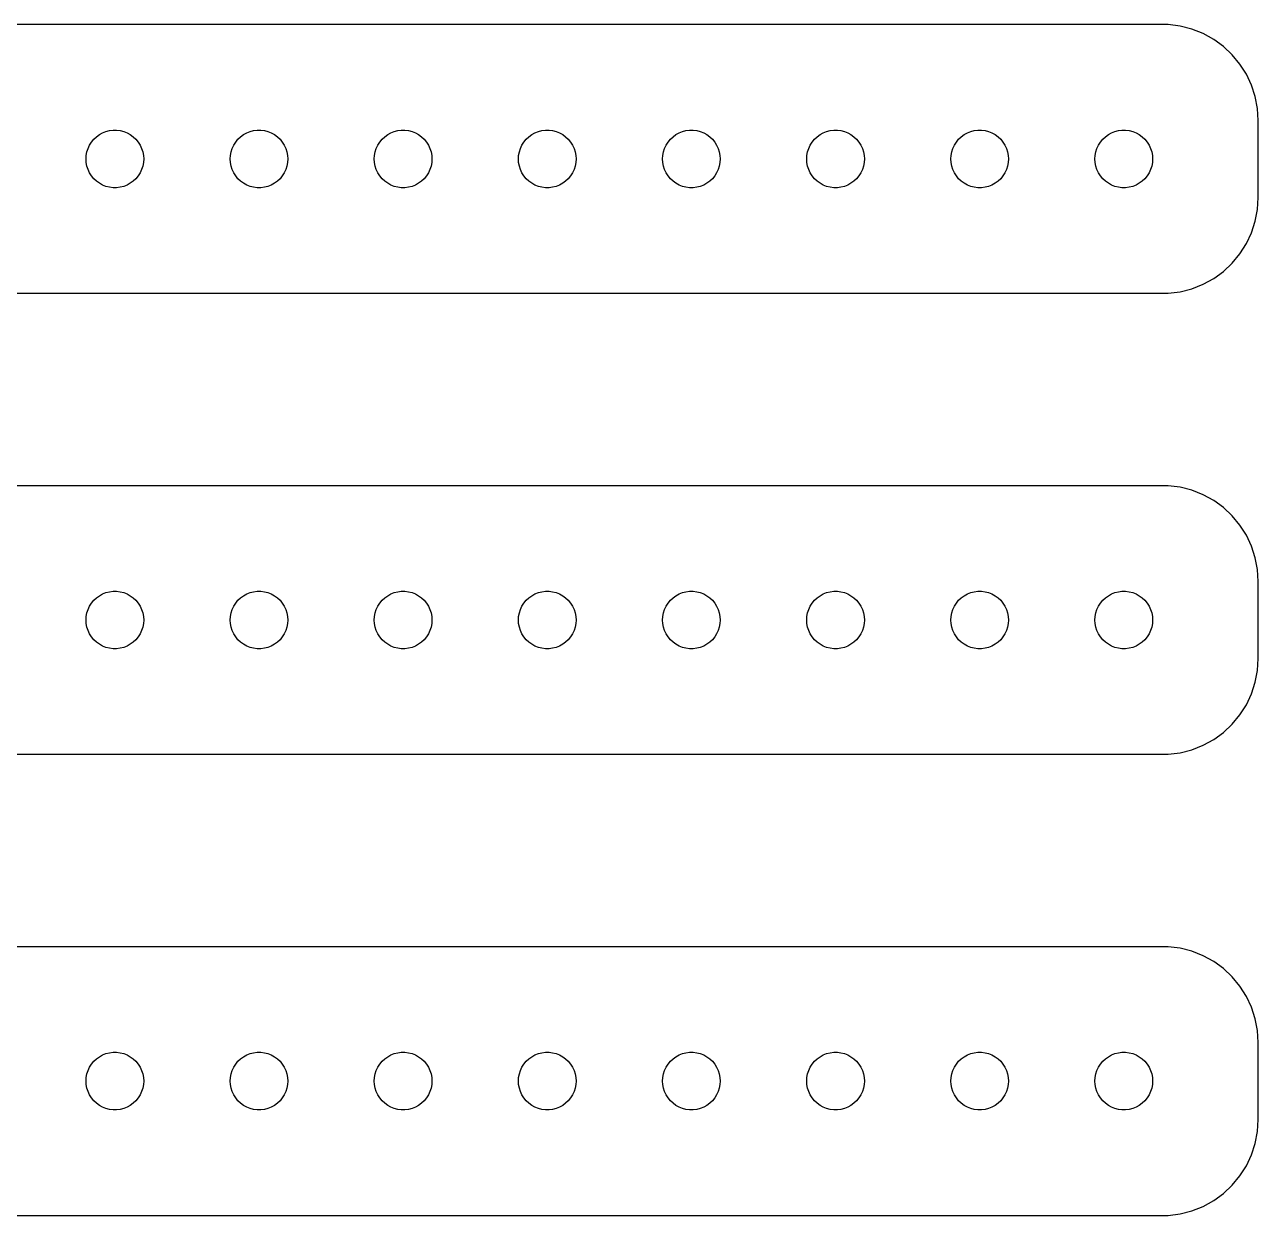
# Model space of a CAD drawing. Header units: metres. Extents: x -127 to 127, y 113 to 223.
# Drawn here: x 62.8 to 127, y 161 to 223 of the extents above; entities that cross this region are included whole.
import ezdxf

# ---------------------------------------------------------------- set-up
doc = ezdxf.new("R2010")
doc.units = ezdxf.units.M

msp = doc.modelspace()

# ---------------------------------------------------------------- linework, layer by layer
for p, q in [((122.314, 222.99), (-122.314, 222.99)), ((122.937, 222.911), (122.314, 222.99)), ((123.545, 222.755), (122.937, 222.911)), ((124.129, 222.524), (123.545, 222.755)), ((124.679, 222.222), (124.129, 222.524)), ((125.187, 221.853), (124.679, 222.222)), ((125.645, 221.423), (125.187, 221.853)), ((126.045, 220.939), (125.645, 221.423)), ((126.382, 220.409), (126.045, 220.939)), ((126.649, 219.841), (126.382, 220.409)), ((126.843, 219.243), (126.649, 219.841)), ((126.961, 218.627), (126.843, 219.243)), ((127, 218), (126.961, 218.627)), ((127, 214), (127, 218)), ((66.2865, 216.882), (66.4065, 217.027)), ((66.4065, 217.027), (66.5439, 217.156)), ((66.5439, 217.156), (66.6963, 217.266)), ((66.6963, 217.266), (66.8613, 217.357)), ((66.8613, 217.357), (67.0365, 217.427)), ((67.0365, 217.427), (67.2189, 217.473)), ((67.2189, 217.473), (67.4058, 217.497)), ((67.4058, 217.497), (67.5942, 217.497)), ((67.5942, 217.497), (67.7811, 217.473)), ((67.7811, 217.473), (67.9635, 217.427)), ((67.9635, 217.427), (68.1387, 217.357)), ((68.1387, 217.357), (68.3037, 217.266)), ((68.3037, 217.266), (68.4561, 217.156)), ((68.4561, 217.156), (68.5934, 217.027)), ((68.5934, 217.027), (68.7135, 216.882)), ((73.7865, 216.882), (73.9065, 217.027)), ((73.9065, 217.027), (74.0439, 217.156)), ((74.0439, 217.156), (74.1963, 217.266)), ((74.1963, 217.266), (74.3613, 217.357)), ((74.3613, 217.357), (74.5365, 217.427)), ((74.5365, 217.427), (74.7189, 217.473)), ((74.7189, 217.473), (74.9058, 217.497)), ((74.9058, 217.497), (75.0942, 217.497)), ((75.0942, 217.497), (75.2811, 217.473)), ((75.2811, 217.473), (75.4635, 217.427)), ((75.4635, 217.427), (75.6387, 217.357)), ((75.6387, 217.357), (75.8037, 217.266)), ((75.8037, 217.266), (75.9561, 217.156)), ((75.9561, 217.156), (76.0934, 217.027)), ((76.0934, 217.027), (76.2135, 216.882)), ((81.2865, 216.882), (81.4065, 217.027)), ((81.4065, 217.027), (81.5439, 217.156)), ((81.5439, 217.156), (81.6963, 217.266)), ((81.6963, 217.266), (81.8613, 217.357)), ((81.8613, 217.357), (82.0365, 217.427)), ((82.0365, 217.427), (82.2189, 217.473)), ((82.2189, 217.473), (82.4058, 217.497)), ((82.4058, 217.497), (82.5942, 217.497)), ((82.5942, 217.497), (82.7811, 217.473)), ((82.7811, 217.473), (82.9635, 217.427)), ((82.9635, 217.427), (83.1387, 217.357)), ((83.1387, 217.357), (83.3037, 217.266)), ((83.3037, 217.266), (83.4561, 217.156)), ((83.4561, 217.156), (83.5934, 217.027)), ((83.5934, 217.027), (83.7135, 216.882)), ((88.7865, 216.882), (88.9065, 217.027)), ((88.9065, 217.027), (89.0439, 217.156)), ((89.0439, 217.156), (89.1963, 217.266)), ((89.1963, 217.266), (89.3613, 217.357)), ((89.3613, 217.357), (89.5365, 217.427)), ((89.5365, 217.427), (89.7189, 217.473)), ((89.7189, 217.473), (89.9058, 217.497)), ((89.9058, 217.497), (90.0942, 217.497)), ((90.0942, 217.497), (90.2811, 217.473)), ((90.2811, 217.473), (90.4635, 217.427)), ((90.4635, 217.427), (90.6387, 217.357)), ((90.6387, 217.357), (90.8037, 217.266)), ((90.8037, 217.266), (90.9561, 217.156)), ((90.9561, 217.156), (91.0934, 217.027)), ((91.0934, 217.027), (91.2135, 216.882)), ((96.2865, 216.882), (96.4065, 217.027)), ((96.4065, 217.027), (96.5439, 217.156)), ((96.5439, 217.156), (96.6963, 217.266)), ((96.6963, 217.266), (96.8613, 217.357)), ((96.8613, 217.357), (97.0365, 217.427)), ((97.0365, 217.427), (97.2189, 217.473)), ((97.2189, 217.473), (97.4058, 217.497)), ((97.4058, 217.497), (97.5942, 217.497)), ((97.5942, 217.497), (97.7811, 217.473)), ((97.7811, 217.473), (97.9635, 217.427)), ((97.9635, 217.427), (98.1387, 217.357)), ((98.1387, 217.357), (98.3037, 217.266)), ((98.3037, 217.266), (98.4561, 217.156)), ((98.4561, 217.156), (98.5934, 217.027)), ((98.5934, 217.027), (98.7135, 216.882)), ((103.786, 216.882), (103.907, 217.027)), ((103.907, 217.027), (104.044, 217.156)), ((104.044, 217.156), (104.196, 217.266)), ((104.196, 217.266), (104.361, 217.357)), ((104.361, 217.357), (104.536, 217.427)), ((104.536, 217.427), (104.719, 217.473)), ((104.719, 217.473), (104.906, 217.497)), ((104.906, 217.497), (105.094, 217.497)), ((105.094, 217.497), (105.281, 217.473)), ((105.281, 217.473), (105.464, 217.427)), ((105.464, 217.427), (105.639, 217.357)), ((105.639, 217.357), (105.804, 217.266)), ((105.804, 217.266), (105.956, 217.156)), ((105.956, 217.156), (106.093, 217.027)), ((106.093, 217.027), (106.214, 216.882)), ((111.286, 216.882), (111.407, 217.027)), ((111.407, 217.027), (111.544, 217.156)), ((111.544, 217.156), (111.696, 217.266)), ((111.696, 217.266), (111.861, 217.357)), ((111.861, 217.357), (112.036, 217.427)), ((112.036, 217.427), (112.219, 217.473)), ((112.219, 217.473), (112.406, 217.497)), ((112.406, 217.497), (112.594, 217.497)), ((112.594, 217.497), (112.781, 217.473)), ((112.781, 217.473), (112.964, 217.427)), ((112.964, 217.427), (113.139, 217.357)), ((113.139, 217.357), (113.304, 217.266)), ((113.304, 217.266), (113.456, 217.156)), ((113.456, 217.156), (113.593, 217.027)), ((113.593, 217.027), (113.714, 216.882)), ((118.786, 216.882), (118.907, 217.027)), ((118.907, 217.027), (119.044, 217.156)), ((119.044, 217.156), (119.196, 217.266)), ((119.196, 217.266), (119.361, 217.357)), ((119.361, 217.357), (119.536, 217.427)), ((119.536, 217.427), (119.719, 217.473)), ((119.719, 217.473), (119.906, 217.497)), ((119.906, 217.497), (120.094, 217.497)), ((120.094, 217.497), (120.281, 217.473)), ((120.281, 217.473), (120.464, 217.427)), ((120.464, 217.427), (120.639, 217.357)), ((120.639, 217.357), (120.804, 217.266)), ((120.804, 217.266), (120.956, 217.156)), ((120.956, 217.156), (121.093, 217.027)), ((121.093, 217.027), (121.214, 216.882)), ((66.0118, 216.188), (66.0471, 216.373)), ((66.0471, 216.373), (66.1053, 216.552)), ((66.1053, 216.552), (66.1855, 216.723)), ((66.1855, 216.723), (66.2865, 216.882)), ((68.7135, 216.882), (68.8145, 216.723)), ((68.8145, 216.723), (68.8947, 216.552)), ((68.8947, 216.552), (68.9529, 216.373)), ((68.9529, 216.373), (68.9882, 216.188)), ((73.5118, 216.188), (73.5471, 216.373)), ((73.5471, 216.373), (73.6053, 216.552)), ((73.6053, 216.552), (73.6855, 216.723)), ((73.6855, 216.723), (73.7865, 216.882)), ((76.2135, 216.882), (76.3145, 216.723)), ((76.3145, 216.723), (76.3947, 216.552)), ((76.3947, 216.552), (76.4529, 216.373)), ((76.4529, 216.373), (76.4882, 216.188)), ((81.0118, 216.188), (81.0471, 216.373)), ((81.0471, 216.373), (81.1053, 216.552)), ((81.1053, 216.552), (81.1855, 216.723)), ((81.1855, 216.723), (81.2865, 216.882)), ((83.7135, 216.882), (83.8145, 216.723)), ((83.8145, 216.723), (83.8947, 216.552)), ((83.8947, 216.552), (83.9529, 216.373)), ((83.9529, 216.373), (83.9882, 216.188)), ((88.5118, 216.188), (88.5471, 216.373)), ((88.5471, 216.373), (88.6053, 216.552)), ((88.6053, 216.552), (88.6855, 216.723)), ((88.6855, 216.723), (88.7865, 216.882)), ((91.2135, 216.882), (91.3145, 216.723)), ((91.3145, 216.723), (91.3947, 216.552)), ((91.3947, 216.552), (91.4529, 216.373)), ((91.4529, 216.373), (91.4882, 216.188)), ((96.0118, 216.188), (96.0471, 216.373)), ((96.0471, 216.373), (96.1053, 216.552)), ((96.1053, 216.552), (96.1855, 216.723)), ((96.1855, 216.723), (96.2865, 216.882)), ((98.7135, 216.882), (98.8145, 216.723)), ((98.8145, 216.723), (98.8947, 216.552)), ((98.8947, 216.552), (98.9529, 216.373)), ((98.9529, 216.373), (98.9882, 216.188)), ((103.512, 216.188), (103.547, 216.373)), ((103.547, 216.373), (103.605, 216.552)), ((103.605, 216.552), (103.686, 216.723)), ((103.686, 216.723), (103.786, 216.882)), ((106.214, 216.882), (106.314, 216.723)), ((106.314, 216.723), (106.395, 216.552)), ((106.395, 216.552), (106.453, 216.373)), ((106.453, 216.373), (106.488, 216.188)), ((111.012, 216.188), (111.047, 216.373)), ((111.047, 216.373), (111.105, 216.552)), ((111.105, 216.552), (111.186, 216.723)), ((111.186, 216.723), (111.286, 216.882)), ((113.714, 216.882), (113.814, 216.723)), ((113.814, 216.723), (113.895, 216.552)), ((113.895, 216.552), (113.953, 216.373)), ((113.953, 216.373), (113.988, 216.188)), ((118.512, 216.188), (118.547, 216.373)), ((118.547, 216.373), (118.605, 216.552)), ((118.605, 216.552), (118.686, 216.723)), ((118.686, 216.723), (118.786, 216.882)), ((121.214, 216.882), (121.314, 216.723)), ((121.314, 216.723), (121.395, 216.552)), ((121.395, 216.552), (121.453, 216.373)), ((121.453, 216.373), (121.488, 216.188)), ((66, 216), (66.0118, 216.188)), ((66.0118, 215.812), (66, 216)), ((66.0471, 215.627), (66.0118, 215.812)), ((68.9882, 215.812), (68.9529, 215.627)), ((68.9882, 216.188), (69, 216)), ((69, 216), (68.9882, 215.812)), ((73.5, 216), (73.5118, 216.188)), ((73.5118, 215.812), (73.5, 216)), ((73.5471, 215.627), (73.5118, 215.812)), ((76.4882, 215.812), (76.4529, 215.627)), ((76.4882, 216.188), (76.5, 216)), ((76.5, 216), (76.4882, 215.812)), ((81, 216), (81.0118, 216.188)), ((81.0118, 215.812), (81, 216)), ((81.0471, 215.627), (81.0118, 215.812)), ((83.9882, 215.812), (83.9529, 215.627)), ((83.9882, 216.188), (84, 216)), ((84, 216), (83.9882, 215.812)), ((88.5, 216), (88.5118, 216.188)), ((88.5118, 215.812), (88.5, 216)), ((88.5471, 215.627), (88.5118, 215.812)), ((91.4882, 215.812), (91.4529, 215.627)), ((91.4882, 216.188), (91.5, 216)), ((91.5, 216), (91.4882, 215.812)), ((96, 216), (96.0118, 216.188)), ((96.0118, 215.812), (96, 216)), ((96.0471, 215.627), (96.0118, 215.812)), ((98.9882, 215.812), (98.9529, 215.627)), ((98.9882, 216.188), (99, 216)), ((99, 216), (98.9882, 215.812)), ((103.5, 216), (103.512, 216.188)), ((103.512, 215.812), (103.5, 216)), ((103.547, 215.627), (103.512, 215.812)), ((106.488, 215.812), (106.453, 215.627)), ((106.488, 216.188), (106.5, 216)), ((106.5, 216), (106.488, 215.812)), ((111, 216), (111.012, 216.188)), ((111.012, 215.812), (111, 216)), ((111.047, 215.627), (111.012, 215.812)), ((113.988, 215.812), (113.953, 215.627)), ((113.988, 216.188), (114, 216)), ((114, 216), (113.988, 215.812)), ((118.5, 216), (118.512, 216.188)), ((118.512, 215.812), (118.5, 216)), ((118.547, 215.627), (118.512, 215.812)), ((121.488, 215.812), (121.453, 215.627)), ((121.488, 216.188), (121.5, 216)), ((121.5, 216), (121.488, 215.812)), ((66.1053, 215.448), (66.0471, 215.627)), ((66.1855, 215.277), (66.1053, 215.448)), ((66.2865, 215.118), (66.1855, 215.277)), ((66.4065, 214.973), (66.2865, 215.118)), ((68.7135, 215.118), (68.5934, 214.973)), ((68.8145, 215.277), (68.7135, 215.118)), ((68.8947, 215.448), (68.8145, 215.277)), ((68.9529, 215.627), (68.8947, 215.448)), ((73.6053, 215.448), (73.5471, 215.627)), ((73.6855, 215.277), (73.6053, 215.448)), ((73.7865, 215.118), (73.6855, 215.277)), ((73.9065, 214.973), (73.7865, 215.118)), ((76.2135, 215.118), (76.0934, 214.973)), ((76.3145, 215.277), (76.2135, 215.118)), ((76.3947, 215.448), (76.3145, 215.277)), ((76.4529, 215.627), (76.3947, 215.448)), ((81.1053, 215.448), (81.0471, 215.627)), ((81.1855, 215.277), (81.1053, 215.448)), ((81.2865, 215.118), (81.1855, 215.277)), ((81.4065, 214.973), (81.2865, 215.118)), ((83.7135, 215.118), (83.5934, 214.973)), ((83.8145, 215.277), (83.7135, 215.118)), ((83.8947, 215.448), (83.8145, 215.277)), ((83.9529, 215.627), (83.8947, 215.448)), ((88.6053, 215.448), (88.5471, 215.627)), ((88.6855, 215.277), (88.6053, 215.448)), ((88.7865, 215.118), (88.6855, 215.277)), ((88.9065, 214.973), (88.7865, 215.118)), ((91.2135, 215.118), (91.0934, 214.973)), ((91.3145, 215.277), (91.2135, 215.118)), ((91.3947, 215.448), (91.3145, 215.277)), ((91.4529, 215.627), (91.3947, 215.448)), ((96.1053, 215.448), (96.0471, 215.627)), ((96.1855, 215.277), (96.1053, 215.448)), ((96.2865, 215.118), (96.1855, 215.277)), ((96.4065, 214.973), (96.2865, 215.118)), ((98.7135, 215.118), (98.5934, 214.973)), ((98.8145, 215.277), (98.7135, 215.118)), ((98.8947, 215.448), (98.8145, 215.277)), ((98.9529, 215.627), (98.8947, 215.448)), ((103.605, 215.448), (103.547, 215.627)), ((103.686, 215.277), (103.605, 215.448)), ((103.786, 215.118), (103.686, 215.277)), ((103.907, 214.973), (103.786, 215.118)), ((106.214, 215.118), (106.093, 214.973)), ((106.314, 215.277), (106.214, 215.118)), ((106.395, 215.448), (106.314, 215.277)), ((106.453, 215.627), (106.395, 215.448)), ((111.105, 215.448), (111.047, 215.627)), ((111.186, 215.277), (111.105, 215.448)), ((111.286, 215.118), (111.186, 215.277)), ((111.407, 214.973), (111.286, 215.118)), ((113.714, 215.118), (113.593, 214.973)), ((113.814, 215.277), (113.714, 215.118)), ((113.895, 215.448), (113.814, 215.277)), ((113.953, 215.627), (113.895, 215.448)), ((118.605, 215.448), (118.547, 215.627)), ((118.686, 215.277), (118.605, 215.448)), ((118.786, 215.118), (118.686, 215.277)), ((118.907, 214.973), (118.786, 215.118)), ((121.214, 215.118), (121.093, 214.973)), ((121.314, 215.277), (121.214, 215.118)), ((121.395, 215.448), (121.314, 215.277)), ((121.453, 215.627), (121.395, 215.448)), ((66.5439, 214.844), (66.4065, 214.973)), ((66.6963, 214.734), (66.5439, 214.844)), ((66.8613, 214.643), (66.6963, 214.734)), ((67.0365, 214.573), (66.8613, 214.643)), ((67.2189, 214.527), (67.0365, 214.573)), ((67.4058, 214.503), (67.2189, 214.527)), ((67.5942, 214.503), (67.4058, 214.503)), ((67.7811, 214.527), (67.5942, 214.503)), ((67.9635, 214.573), (67.7811, 214.527)), ((68.1387, 214.643), (67.9635, 214.573)), ((68.3037, 214.734), (68.1387, 214.643)), ((68.4561, 214.844), (68.3037, 214.734)), ((68.5934, 214.973), (68.4561, 214.844)), ((74.0439, 214.844), (73.9065, 214.973)), ((74.1963, 214.734), (74.0439, 214.844)), ((74.3613, 214.643), (74.1963, 214.734)), ((74.5365, 214.573), (74.3613, 214.643)), ((74.7189, 214.527), (74.5365, 214.573)), ((74.9058, 214.503), (74.7189, 214.527)), ((75.0942, 214.503), (74.9058, 214.503)), ((75.2811, 214.527), (75.0942, 214.503)), ((75.4635, 214.573), (75.2811, 214.527)), ((75.6387, 214.643), (75.4635, 214.573)), ((75.8037, 214.734), (75.6387, 214.643)), ((75.9561, 214.844), (75.8037, 214.734)), ((76.0934, 214.973), (75.9561, 214.844)), ((81.5439, 214.844), (81.4065, 214.973)), ((81.6963, 214.734), (81.5439, 214.844)), ((81.8613, 214.643), (81.6963, 214.734)), ((82.0365, 214.573), (81.8613, 214.643)), ((82.2189, 214.527), (82.0365, 214.573)), ((82.4058, 214.503), (82.2189, 214.527)), ((82.5942, 214.503), (82.4058, 214.503)), ((82.7811, 214.527), (82.5942, 214.503)), ((82.9635, 214.573), (82.7811, 214.527)), ((83.1387, 214.643), (82.9635, 214.573)), ((83.3037, 214.734), (83.1387, 214.643)), ((83.4561, 214.844), (83.3037, 214.734)), ((83.5934, 214.973), (83.4561, 214.844)), ((89.0439, 214.844), (88.9065, 214.973)), ((89.1963, 214.734), (89.0439, 214.844)), ((89.3613, 214.643), (89.1963, 214.734)), ((89.5365, 214.573), (89.3613, 214.643)), ((89.7189, 214.527), (89.5365, 214.573)), ((89.9058, 214.503), (89.7189, 214.527)), ((90.0942, 214.503), (89.9058, 214.503)), ((90.2811, 214.527), (90.0942, 214.503)), ((90.4635, 214.573), (90.2811, 214.527)), ((90.6387, 214.643), (90.4635, 214.573)), ((90.8037, 214.734), (90.6387, 214.643)), ((90.9561, 214.844), (90.8037, 214.734)), ((91.0934, 214.973), (90.9561, 214.844)), ((96.5439, 214.844), (96.4065, 214.973)), ((96.6963, 214.734), (96.5439, 214.844)), ((96.8613, 214.643), (96.6963, 214.734)), ((97.0365, 214.573), (96.8613, 214.643)), ((97.2189, 214.527), (97.0365, 214.573)), ((97.4058, 214.503), (97.2189, 214.527)), ((97.5942, 214.503), (97.4058, 214.503)), ((97.7811, 214.527), (97.5942, 214.503)), ((97.9635, 214.573), (97.7811, 214.527)), ((98.1387, 214.643), (97.9635, 214.573)), ((98.3037, 214.734), (98.1387, 214.643)), ((98.4561, 214.844), (98.3037, 214.734)), ((98.5934, 214.973), (98.4561, 214.844)), ((104.044, 214.844), (103.907, 214.973)), ((104.196, 214.734), (104.044, 214.844)), ((104.361, 214.643), (104.196, 214.734)), ((104.536, 214.573), (104.361, 214.643)), ((104.719, 214.527), (104.536, 214.573)), ((104.906, 214.503), (104.719, 214.527)), ((105.094, 214.503), (104.906, 214.503)), ((105.281, 214.527), (105.094, 214.503)), ((105.464, 214.573), (105.281, 214.527)), ((105.639, 214.643), (105.464, 214.573)), ((105.804, 214.734), (105.639, 214.643)), ((105.956, 214.844), (105.804, 214.734)), ((106.093, 214.973), (105.956, 214.844)), ((111.544, 214.844), (111.407, 214.973)), ((111.696, 214.734), (111.544, 214.844)), ((111.861, 214.643), (111.696, 214.734)), ((112.036, 214.573), (111.861, 214.643)), ((112.219, 214.527), (112.036, 214.573)), ((112.406, 214.503), (112.219, 214.527)), ((112.594, 214.503), (112.406, 214.503)), ((112.781, 214.527), (112.594, 214.503)), ((112.964, 214.573), (112.781, 214.527)), ((113.139, 214.643), (112.964, 214.573)), ((113.304, 214.734), (113.139, 214.643)), ((113.456, 214.844), (113.304, 214.734)), ((113.593, 214.973), (113.456, 214.844)), ((119.044, 214.844), (118.907, 214.973)), ((119.196, 214.734), (119.044, 214.844)), ((119.361, 214.643), (119.196, 214.734)), ((119.536, 214.573), (119.361, 214.643)), ((119.719, 214.527), (119.536, 214.573)), ((119.906, 214.503), (119.719, 214.527)), ((120.094, 214.503), (119.906, 214.503)), ((120.281, 214.527), (120.094, 214.503)), ((120.464, 214.573), (120.281, 214.527)), ((120.639, 214.643), (120.464, 214.573)), ((120.804, 214.734), (120.639, 214.643)), ((120.956, 214.844), (120.804, 214.734)), ((121.093, 214.973), (120.956, 214.844)), ((126.961, 213.373), (127, 214)), ((126.843, 212.757), (126.961, 213.373)), ((126.649, 212.159), (126.843, 212.757)), ((126.382, 211.591), (126.649, 212.159)), ((126.045, 211.061), (126.382, 211.591)), ((125.187, 210.147), (125.645, 210.577)), ((125.645, 210.577), (126.045, 211.061)), ((124.679, 209.778), (125.187, 210.147)), ((123.545, 209.245), (124.129, 209.476)), ((124.129, 209.476), (124.679, 209.778)), ((-122.314, 209.01), (122.314, 209.01)), ((122.314, 209.01), (122.937, 209.089)), ((122.937, 209.089), (123.545, 209.245)), ((122.314, 198.99), (-122.314, 198.99)), ((122.937, 198.911), (122.314, 198.99)), ((123.545, 198.755), (122.937, 198.911)), ((124.129, 198.524), (123.545, 198.755)), ((124.679, 198.222), (124.129, 198.524)), ((125.187, 197.853), (124.679, 198.222)), ((125.645, 197.423), (125.187, 197.853)), ((126.045, 196.939), (125.645, 197.423)), ((126.382, 196.409), (126.045, 196.939)), ((126.649, 195.841), (126.382, 196.409)), ((126.843, 195.243), (126.649, 195.841)), ((126.961, 194.627), (126.843, 195.243)), ((127, 194), (126.961, 194.627)), ((127, 190), (127, 194)), ((66.5439, 193.156), (66.6963, 193.266)), ((66.6963, 193.266), (66.8613, 193.357)), ((66.8613, 193.357), (67.0365, 193.427)), ((67.0365, 193.427), (67.2189, 193.473)), ((67.2189, 193.473), (67.4058, 193.497)), ((67.4058, 193.497), (67.5942, 193.497)), ((67.5942, 193.497), (67.7811, 193.473)), ((67.7811, 193.473), (67.9635, 193.427)), ((67.9635, 193.427), (68.1387, 193.357)), ((68.1387, 193.357), (68.3037, 193.266)), ((68.3037, 193.266), (68.4561, 193.156)), ((74.0439, 193.156), (74.1963, 193.266)), ((74.1963, 193.266), (74.3613, 193.357)), ((74.3613, 193.357), (74.5365, 193.427)), ((74.5365, 193.427), (74.7189, 193.473)), ((74.7189, 193.473), (74.9058, 193.497)), ((74.9058, 193.497), (75.0942, 193.497)), ((75.0942, 193.497), (75.2811, 193.473)), ((75.2811, 193.473), (75.4635, 193.427)), ((75.4635, 193.427), (75.6387, 193.357)), ((75.6387, 193.357), (75.8037, 193.266)), ((75.8037, 193.266), (75.9561, 193.156)), ((81.5439, 193.156), (81.6963, 193.266)), ((81.6963, 193.266), (81.8613, 193.357)), ((81.8613, 193.357), (82.0365, 193.427)), ((82.0365, 193.427), (82.2189, 193.473)), ((82.2189, 193.473), (82.4058, 193.497)), ((82.4058, 193.497), (82.5942, 193.497)), ((82.5942, 193.497), (82.7811, 193.473)), ((82.7811, 193.473), (82.9635, 193.427)), ((82.9635, 193.427), (83.1387, 193.357)), ((83.1387, 193.357), (83.3037, 193.266)), ((83.3037, 193.266), (83.4561, 193.156)), ((89.0439, 193.156), (89.1963, 193.266)), ((89.1963, 193.266), (89.3613, 193.357)), ((89.3613, 193.357), (89.5365, 193.427)), ((89.5365, 193.427), (89.7189, 193.473)), ((89.7189, 193.473), (89.9058, 193.497)), ((89.9058, 193.497), (90.0942, 193.497)), ((90.0942, 193.497), (90.2811, 193.473)), ((90.2811, 193.473), (90.4635, 193.427)), ((90.4635, 193.427), (90.6387, 193.357)), ((90.6387, 193.357), (90.8037, 193.266)), ((90.8037, 193.266), (90.9561, 193.156)), ((96.5439, 193.156), (96.6963, 193.266)), ((96.6963, 193.266), (96.8613, 193.357)), ((96.8613, 193.357), (97.0365, 193.427)), ((97.0365, 193.427), (97.2189, 193.473)), ((97.2189, 193.473), (97.4058, 193.497)), ((97.4058, 193.497), (97.5942, 193.497)), ((97.5942, 193.497), (97.7811, 193.473)), ((97.7811, 193.473), (97.9635, 193.427)), ((97.9635, 193.427), (98.1387, 193.357)), ((98.1387, 193.357), (98.3037, 193.266)), ((98.3037, 193.266), (98.4561, 193.156)), ((104.044, 193.156), (104.196, 193.266)), ((104.196, 193.266), (104.361, 193.357)), ((104.361, 193.357), (104.536, 193.427)), ((104.536, 193.427), (104.719, 193.473)), ((104.719, 193.473), (104.906, 193.497)), ((104.906, 193.497), (105.094, 193.497)), ((105.094, 193.497), (105.281, 193.473)), ((105.281, 193.473), (105.464, 193.427)), ((105.464, 193.427), (105.639, 193.357)), ((105.639, 193.357), (105.804, 193.266)), ((105.804, 193.266), (105.956, 193.156)), ((111.544, 193.156), (111.696, 193.266)), ((111.696, 193.266), (111.861, 193.357)), ((111.861, 193.357), (112.036, 193.427)), ((112.036, 193.427), (112.219, 193.473)), ((112.219, 193.473), (112.406, 193.497)), ((112.406, 193.497), (112.594, 193.497)), ((112.594, 193.497), (112.781, 193.473)), ((112.781, 193.473), (112.964, 193.427)), ((112.964, 193.427), (113.139, 193.357)), ((113.139, 193.357), (113.304, 193.266)), ((113.304, 193.266), (113.456, 193.156)), ((119.044, 193.156), (119.196, 193.266)), ((119.196, 193.266), (119.361, 193.357)), ((119.361, 193.357), (119.536, 193.427)), ((119.536, 193.427), (119.719, 193.473)), ((119.719, 193.473), (119.906, 193.497)), ((119.906, 193.497), (120.094, 193.497)), ((120.094, 193.497), (120.281, 193.473)), ((120.281, 193.473), (120.464, 193.427)), ((120.464, 193.427), (120.639, 193.357)), ((120.639, 193.357), (120.804, 193.266)), ((120.804, 193.266), (120.956, 193.156)), ((66.1053, 192.552), (66.1855, 192.723)), ((66.1855, 192.723), (66.2865, 192.882)), ((66.2865, 192.882), (66.4065, 193.027)), ((66.4065, 193.027), (66.5439, 193.156)), ((68.4561, 193.156), (68.5934, 193.027)), ((68.5934, 193.027), (68.7135, 192.882)), ((68.7135, 192.882), (68.8145, 192.723)), ((68.8145, 192.723), (68.8947, 192.552)), ((73.6053, 192.552), (73.6855, 192.723)), ((73.6855, 192.723), (73.7865, 192.882)), ((73.7865, 192.882), (73.9065, 193.027)), ((73.9065, 193.027), (74.0439, 193.156)), ((75.9561, 193.156), (76.0934, 193.027)), ((76.0934, 193.027), (76.2135, 192.882)), ((76.2135, 192.882), (76.3145, 192.723)), ((76.3145, 192.723), (76.3947, 192.552)), ((81.1053, 192.552), (81.1855, 192.723)), ((81.1855, 192.723), (81.2865, 192.882)), ((81.2865, 192.882), (81.4065, 193.027)), ((81.4065, 193.027), (81.5439, 193.156)), ((83.4561, 193.156), (83.5934, 193.027)), ((83.5934, 193.027), (83.7135, 192.882)), ((83.7135, 192.882), (83.8145, 192.723)), ((83.8145, 192.723), (83.8947, 192.552)), ((88.6053, 192.552), (88.6855, 192.723)), ((88.6855, 192.723), (88.7865, 192.882)), ((88.7865, 192.882), (88.9065, 193.027)), ((88.9065, 193.027), (89.0439, 193.156)), ((90.9561, 193.156), (91.0934, 193.027)), ((91.0934, 193.027), (91.2135, 192.882)), ((91.2135, 192.882), (91.3145, 192.723)), ((91.3145, 192.723), (91.3947, 192.552)), ((96.1053, 192.552), (96.1855, 192.723)), ((96.1855, 192.723), (96.2865, 192.882)), ((96.2865, 192.882), (96.4065, 193.027)), ((96.4065, 193.027), (96.5439, 193.156)), ((98.4561, 193.156), (98.5934, 193.027)), ((98.5934, 193.027), (98.7135, 192.882)), ((98.7135, 192.882), (98.8145, 192.723)), ((98.8145, 192.723), (98.8947, 192.552)), ((103.605, 192.552), (103.686, 192.723)), ((103.686, 192.723), (103.786, 192.882)), ((103.786, 192.882), (103.907, 193.027)), ((103.907, 193.027), (104.044, 193.156)), ((105.956, 193.156), (106.093, 193.027)), ((106.093, 193.027), (106.214, 192.882)), ((106.214, 192.882), (106.314, 192.723)), ((106.314, 192.723), (106.395, 192.552)), ((111.105, 192.552), (111.186, 192.723)), ((111.186, 192.723), (111.286, 192.882)), ((111.286, 192.882), (111.407, 193.027)), ((111.407, 193.027), (111.544, 193.156)), ((113.456, 193.156), (113.593, 193.027)), ((113.593, 193.027), (113.714, 192.882)), ((113.714, 192.882), (113.814, 192.723)), ((113.814, 192.723), (113.895, 192.552)), ((118.605, 192.552), (118.686, 192.723)), ((118.686, 192.723), (118.786, 192.882)), ((118.786, 192.882), (118.907, 193.027)), ((118.907, 193.027), (119.044, 193.156)), ((120.956, 193.156), (121.093, 193.027)), ((121.093, 193.027), (121.214, 192.882)), ((121.214, 192.882), (121.314, 192.723)), ((121.314, 192.723), (121.395, 192.552)), ((66, 192), (66.0118, 192.188)), ((66.0118, 191.812), (66, 192)), ((66.0118, 192.188), (66.0471, 192.373)), ((66.0471, 192.373), (66.1053, 192.552)), ((68.8947, 192.552), (68.9529, 192.373)), ((68.9529, 192.373), (68.9882, 192.188)), ((68.9882, 192.188), (69, 192)), ((69, 192), (68.9882, 191.812)), ((73.5, 192), (73.5118, 192.188)), ((73.5118, 191.812), (73.5, 192)), ((73.5118, 192.188), (73.5471, 192.373)), ((73.5471, 192.373), (73.6053, 192.552)), ((76.3947, 192.552), (76.4529, 192.373)), ((76.4529, 192.373), (76.4882, 192.188)), ((76.4882, 192.188), (76.5, 192)), ((76.5, 192), (76.4882, 191.812)), ((81, 192), (81.0118, 192.188)), ((81.0118, 191.812), (81, 192)), ((81.0118, 192.188), (81.0471, 192.373)), ((81.0471, 192.373), (81.1053, 192.552)), ((83.8947, 192.552), (83.9529, 192.373)), ((83.9529, 192.373), (83.9882, 192.188)), ((83.9882, 192.188), (84, 192)), ((84, 192), (83.9882, 191.812)), ((88.5, 192), (88.5118, 192.188)), ((88.5118, 191.812), (88.5, 192)), ((88.5118, 192.188), (88.5471, 192.373)), ((88.5471, 192.373), (88.6053, 192.552)), ((91.3947, 192.552), (91.4529, 192.373)), ((91.4529, 192.373), (91.4882, 192.188)), ((91.4882, 192.188), (91.5, 192)), ((91.5, 192), (91.4882, 191.812)), ((96, 192), (96.0118, 192.188)), ((96.0118, 191.812), (96, 192)), ((96.0118, 192.188), (96.0471, 192.373)), ((96.0471, 192.373), (96.1053, 192.552)), ((98.8947, 192.552), (98.9529, 192.373)), ((98.9529, 192.373), (98.9882, 192.188)), ((98.9882, 192.188), (99, 192)), ((99, 192), (98.9882, 191.812)), ((103.5, 192), (103.512, 192.188)), ((103.512, 191.812), (103.5, 192)), ((103.512, 192.188), (103.547, 192.373)), ((103.547, 192.373), (103.605, 192.552)), ((106.395, 192.552), (106.453, 192.373)), ((106.453, 192.373), (106.488, 192.188)), ((106.488, 192.188), (106.5, 192)), ((106.5, 192), (106.488, 191.812)), ((111, 192), (111.012, 192.188)), ((111.012, 191.812), (111, 192)), ((111.012, 192.188), (111.047, 192.373)), ((111.047, 192.373), (111.105, 192.552)), ((113.895, 192.552), (113.953, 192.373)), ((113.953, 192.373), (113.988, 192.188)), ((113.988, 192.188), (114, 192)), ((114, 192), (113.988, 191.812)), ((118.5, 192), (118.512, 192.188)), ((118.512, 191.812), (118.5, 192)), ((118.512, 192.188), (118.547, 192.373)), ((118.547, 192.373), (118.605, 192.552)), ((121.395, 192.552), (121.453, 192.373)), ((121.453, 192.373), (121.488, 192.188)), ((121.488, 192.188), (121.5, 192)), ((121.5, 192), (121.488, 191.812)), ((66.0471, 191.627), (66.0118, 191.812)), ((66.1053, 191.448), (66.0471, 191.627)), ((66.1855, 191.277), (66.1053, 191.448)), ((68.8947, 191.448), (68.8145, 191.277)), ((68.9529, 191.627), (68.8947, 191.448)), ((68.9882, 191.812), (68.9529, 191.627)), ((73.5471, 191.627), (73.5118, 191.812)), ((73.6053, 191.448), (73.5471, 191.627)), ((73.6855, 191.277), (73.6053, 191.448)), ((76.3947, 191.448), (76.3145, 191.277)), ((76.4529, 191.627), (76.3947, 191.448)), ((76.4882, 191.812), (76.4529, 191.627)), ((81.0471, 191.627), (81.0118, 191.812)), ((81.1053, 191.448), (81.0471, 191.627)), ((81.1855, 191.277), (81.1053, 191.448)), ((83.8947, 191.448), (83.8145, 191.277)), ((83.9529, 191.627), (83.8947, 191.448)), ((83.9882, 191.812), (83.9529, 191.627)), ((88.5471, 191.627), (88.5118, 191.812)), ((88.6053, 191.448), (88.5471, 191.627)), ((88.6855, 191.277), (88.6053, 191.448)), ((91.3947, 191.448), (91.3145, 191.277)), ((91.4529, 191.627), (91.3947, 191.448)), ((91.4882, 191.812), (91.4529, 191.627)), ((96.0471, 191.627), (96.0118, 191.812)), ((96.1053, 191.448), (96.0471, 191.627)), ((96.1855, 191.277), (96.1053, 191.448)), ((98.8947, 191.448), (98.8145, 191.277)), ((98.9529, 191.627), (98.8947, 191.448)), ((98.9882, 191.812), (98.9529, 191.627)), ((103.547, 191.627), (103.512, 191.812)), ((103.605, 191.448), (103.547, 191.627)), ((103.686, 191.277), (103.605, 191.448)), ((106.395, 191.448), (106.314, 191.277)), ((106.453, 191.627), (106.395, 191.448)), ((106.488, 191.812), (106.453, 191.627)), ((111.047, 191.627), (111.012, 191.812)), ((111.105, 191.448), (111.047, 191.627)), ((111.186, 191.277), (111.105, 191.448)), ((113.895, 191.448), (113.814, 191.277)), ((113.953, 191.627), (113.895, 191.448)), ((113.988, 191.812), (113.953, 191.627)), ((118.547, 191.627), (118.512, 191.812)), ((118.605, 191.448), (118.547, 191.627)), ((118.686, 191.277), (118.605, 191.448)), ((121.395, 191.448), (121.314, 191.277)), ((121.453, 191.627), (121.395, 191.448)), ((121.488, 191.812), (121.453, 191.627)), ((66.2865, 191.118), (66.1855, 191.277)), ((66.4065, 190.973), (66.2865, 191.118)), ((66.5439, 190.844), (66.4065, 190.973)), ((66.6963, 190.734), (66.5439, 190.844)), ((66.8613, 190.643), (66.6963, 190.734)), ((68.3037, 190.734), (68.1387, 190.643)), ((68.4561, 190.844), (68.3037, 190.734)), ((68.5934, 190.973), (68.4561, 190.844)), ((68.7135, 191.118), (68.5934, 190.973)), ((68.8145, 191.277), (68.7135, 191.118)), ((73.7865, 191.118), (73.6855, 191.277)), ((73.9065, 190.973), (73.7865, 191.118)), ((74.0439, 190.844), (73.9065, 190.973)), ((74.1963, 190.734), (74.0439, 190.844)), ((74.3613, 190.643), (74.1963, 190.734)), ((75.8037, 190.734), (75.6387, 190.643)), ((75.9561, 190.844), (75.8037, 190.734)), ((76.0934, 190.973), (75.9561, 190.844)), ((76.2135, 191.118), (76.0934, 190.973)), ((76.3145, 191.277), (76.2135, 191.118)), ((81.2865, 191.118), (81.1855, 191.277)), ((81.4065, 190.973), (81.2865, 191.118)), ((81.5439, 190.844), (81.4065, 190.973)), ((81.6963, 190.734), (81.5439, 190.844)), ((81.8613, 190.643), (81.6963, 190.734)), ((83.3037, 190.734), (83.1387, 190.643)), ((83.4561, 190.844), (83.3037, 190.734)), ((83.5934, 190.973), (83.4561, 190.844)), ((83.7135, 191.118), (83.5934, 190.973)), ((83.8145, 191.277), (83.7135, 191.118)), ((88.7865, 191.118), (88.6855, 191.277)), ((88.9065, 190.973), (88.7865, 191.118)), ((89.0439, 190.844), (88.9065, 190.973)), ((89.1963, 190.734), (89.0439, 190.844)), ((89.3613, 190.643), (89.1963, 190.734)), ((90.8037, 190.734), (90.6387, 190.643)), ((90.9561, 190.844), (90.8037, 190.734)), ((91.0934, 190.973), (90.9561, 190.844)), ((91.2135, 191.118), (91.0934, 190.973)), ((91.3145, 191.277), (91.2135, 191.118)), ((96.2865, 191.118), (96.1855, 191.277)), ((96.4065, 190.973), (96.2865, 191.118)), ((96.5439, 190.844), (96.4065, 190.973)), ((96.6963, 190.734), (96.5439, 190.844)), ((96.8613, 190.643), (96.6963, 190.734)), ((98.3037, 190.734), (98.1387, 190.643)), ((98.4561, 190.844), (98.3037, 190.734)), ((98.5934, 190.973), (98.4561, 190.844)), ((98.7135, 191.118), (98.5934, 190.973)), ((98.8145, 191.277), (98.7135, 191.118)), ((103.786, 191.118), (103.686, 191.277)), ((103.907, 190.973), (103.786, 191.118)), ((104.044, 190.844), (103.907, 190.973)), ((104.196, 190.734), (104.044, 190.844)), ((104.361, 190.643), (104.196, 190.734)), ((105.804, 190.734), (105.639, 190.643)), ((105.956, 190.844), (105.804, 190.734)), ((106.093, 190.973), (105.956, 190.844)), ((106.214, 191.118), (106.093, 190.973)), ((106.314, 191.277), (106.214, 191.118)), ((111.286, 191.118), (111.186, 191.277)), ((111.407, 190.973), (111.286, 191.118)), ((111.544, 190.844), (111.407, 190.973)), ((111.696, 190.734), (111.544, 190.844)), ((111.861, 190.643), (111.696, 190.734)), ((113.304, 190.734), (113.139, 190.643)), ((113.456, 190.844), (113.304, 190.734)), ((113.593, 190.973), (113.456, 190.844)), ((113.714, 191.118), (113.593, 190.973)), ((113.814, 191.277), (113.714, 191.118)), ((118.786, 191.118), (118.686, 191.277)), ((118.907, 190.973), (118.786, 191.118)), ((119.044, 190.844), (118.907, 190.973)), ((119.196, 190.734), (119.044, 190.844)), ((119.361, 190.643), (119.196, 190.734)), ((120.804, 190.734), (120.639, 190.643)), ((120.956, 190.844), (120.804, 190.734)), ((121.093, 190.973), (120.956, 190.844)), ((121.214, 191.118), (121.093, 190.973)), ((121.314, 191.277), (121.214, 191.118)), ((67.0365, 190.573), (66.8613, 190.643)), ((67.2189, 190.527), (67.0365, 190.573)), ((67.4058, 190.503), (67.2189, 190.527)), ((67.5942, 190.503), (67.4058, 190.503)), ((67.7811, 190.527), (67.5942, 190.503)), ((67.9635, 190.573), (67.7811, 190.527)), ((68.1387, 190.643), (67.9635, 190.573)), ((74.5365, 190.573), (74.3613, 190.643)), ((74.7189, 190.527), (74.5365, 190.573)), ((74.9058, 190.503), (74.7189, 190.527)), ((75.0942, 190.503), (74.9058, 190.503)), ((75.2811, 190.527), (75.0942, 190.503)), ((75.4635, 190.573), (75.2811, 190.527)), ((75.6387, 190.643), (75.4635, 190.573)), ((82.0365, 190.573), (81.8613, 190.643)), ((82.2189, 190.527), (82.0365, 190.573)), ((82.4058, 190.503), (82.2189, 190.527)), ((82.5942, 190.503), (82.4058, 190.503)), ((82.7811, 190.527), (82.5942, 190.503)), ((82.9635, 190.573), (82.7811, 190.527)), ((83.1387, 190.643), (82.9635, 190.573)), ((89.5365, 190.573), (89.3613, 190.643)), ((89.7189, 190.527), (89.5365, 190.573)), ((89.9058, 190.503), (89.7189, 190.527)), ((90.0942, 190.503), (89.9058, 190.503)), ((90.2811, 190.527), (90.0942, 190.503)), ((90.4635, 190.573), (90.2811, 190.527)), ((90.6387, 190.643), (90.4635, 190.573)), ((97.0365, 190.573), (96.8613, 190.643)), ((97.2189, 190.527), (97.0365, 190.573)), ((97.4058, 190.503), (97.2189, 190.527)), ((97.5942, 190.503), (97.4058, 190.503)), ((97.7811, 190.527), (97.5942, 190.503)), ((97.9635, 190.573), (97.7811, 190.527)), ((98.1387, 190.643), (97.9635, 190.573)), ((104.536, 190.573), (104.361, 190.643)), ((104.719, 190.527), (104.536, 190.573)), ((104.906, 190.503), (104.719, 190.527)), ((105.094, 190.503), (104.906, 190.503)), ((105.281, 190.527), (105.094, 190.503)), ((105.464, 190.573), (105.281, 190.527)), ((105.639, 190.643), (105.464, 190.573)), ((112.036, 190.573), (111.861, 190.643)), ((112.219, 190.527), (112.036, 190.573)), ((112.406, 190.503), (112.219, 190.527)), ((112.594, 190.503), (112.406, 190.503)), ((112.781, 190.527), (112.594, 190.503)), ((112.964, 190.573), (112.781, 190.527)), ((113.139, 190.643), (112.964, 190.573)), ((119.536, 190.573), (119.361, 190.643)), ((119.719, 190.527), (119.536, 190.573)), ((119.906, 190.503), (119.719, 190.527)), ((120.094, 190.503), (119.906, 190.503)), ((120.281, 190.527), (120.094, 190.503)), ((120.464, 190.573), (120.281, 190.527)), ((120.639, 190.643), (120.464, 190.573)), ((126.843, 188.757), (126.961, 189.373)), ((126.961, 189.373), (127, 190)), ((126.649, 188.159), (126.843, 188.757)), ((126.382, 187.591), (126.649, 188.159)), ((126.045, 187.061), (126.382, 187.591)), ((125.645, 186.577), (126.045, 187.061)), ((125.187, 186.147), (125.645, 186.577)), ((124.129, 185.476), (124.679, 185.778)), ((124.679, 185.778), (125.187, 186.147)), ((-122.314, 185.01), (122.314, 185.01)), ((122.314, 185.01), (122.937, 185.089)), ((122.937, 185.089), (123.545, 185.245)), ((123.545, 185.245), (124.129, 185.476)), ((122.314, 174.99), (-122.314, 174.99)), ((122.937, 174.911), (122.314, 174.99)), ((123.545, 174.755), (122.937, 174.911)), ((124.129, 174.524), (123.545, 174.755)), ((124.679, 174.222), (124.129, 174.524)), ((125.187, 173.853), (124.679, 174.222)), ((125.645, 173.423), (125.187, 173.853)), ((126.045, 172.939), (125.645, 173.423)), ((126.382, 172.409), (126.045, 172.939)), ((126.649, 171.841), (126.382, 172.409)), ((126.843, 171.243), (126.649, 171.841)), ((126.961, 170.627), (126.843, 171.243)), ((127, 170), (126.961, 170.627)), ((67.0365, 169.427), (67.2189, 169.473)), ((67.2189, 169.473), (67.4058, 169.497)), ((67.4058, 169.497), (67.5942, 169.497)), ((67.5942, 169.497), (67.7811, 169.473)), ((67.7811, 169.473), (67.9635, 169.427)), ((74.5365, 169.427), (74.7189, 169.473)), ((74.7189, 169.473), (74.9058, 169.497)), ((74.9058, 169.497), (75.0942, 169.497)), ((75.0942, 169.497), (75.2811, 169.473)), ((75.2811, 169.473), (75.4635, 169.427)), ((82.0365, 169.427), (82.2189, 169.473)), ((82.2189, 169.473), (82.4058, 169.497)), ((82.4058, 169.497), (82.5942, 169.497)), ((82.5942, 169.497), (82.7811, 169.473)), ((82.7811, 169.473), (82.9635, 169.427)), ((89.5365, 169.427), (89.7189, 169.473)), ((89.7189, 169.473), (89.9058, 169.497)), ((89.9058, 169.497), (90.0942, 169.497)), ((90.0942, 169.497), (90.2811, 169.473)), ((90.2811, 169.473), (90.4635, 169.427)), ((97.0365, 169.427), (97.2189, 169.473)), ((97.2189, 169.473), (97.4058, 169.497)), ((97.4058, 169.497), (97.5942, 169.497)), ((97.5942, 169.497), (97.7811, 169.473)), ((97.7811, 169.473), (97.9635, 169.427)), ((104.536, 169.427), (104.719, 169.473)), ((104.719, 169.473), (104.906, 169.497)), ((104.906, 169.497), (105.094, 169.497)), ((105.094, 169.497), (105.281, 169.473)), ((105.281, 169.473), (105.464, 169.427)), ((112.036, 169.427), (112.219, 169.473)), ((112.219, 169.473), (112.406, 169.497)), ((112.406, 169.497), (112.594, 169.497)), ((112.594, 169.497), (112.781, 169.473)), ((112.781, 169.473), (112.964, 169.427)), ((119.536, 169.427), (119.719, 169.473)), ((119.719, 169.473), (119.906, 169.497)), ((119.906, 169.497), (120.094, 169.497)), ((120.094, 169.497), (120.281, 169.473)), ((120.281, 169.473), (120.464, 169.427)), ((127, 166), (127, 170)), ((66.1855, 168.723), (66.2865, 168.882)), ((66.2865, 168.882), (66.4065, 169.027)), ((66.4065, 169.027), (66.5439, 169.156)), ((66.5439, 169.156), (66.6963, 169.266)), ((66.6963, 169.266), (66.8613, 169.357)), ((66.8613, 169.357), (67.0365, 169.427)), ((67.9635, 169.427), (68.1387, 169.357)), ((68.1387, 169.357), (68.3037, 169.266)), ((68.3037, 169.266), (68.4561, 169.156)), ((68.4561, 169.156), (68.5934, 169.027)), ((68.5934, 169.027), (68.7135, 168.882)), ((68.7135, 168.882), (68.8145, 168.723)), ((73.6855, 168.723), (73.7865, 168.882)), ((73.7865, 168.882), (73.9065, 169.027)), ((73.9065, 169.027), (74.0439, 169.156)), ((74.0439, 169.156), (74.1963, 169.266)), ((74.1963, 169.266), (74.3613, 169.357)), ((74.3613, 169.357), (74.5365, 169.427)), ((75.4635, 169.427), (75.6387, 169.357)), ((75.6387, 169.357), (75.8037, 169.266)), ((75.8037, 169.266), (75.9561, 169.156)), ((75.9561, 169.156), (76.0934, 169.027)), ((76.0934, 169.027), (76.2135, 168.882)), ((76.2135, 168.882), (76.3145, 168.723)), ((81.1855, 168.723), (81.2865, 168.882)), ((81.2865, 168.882), (81.4065, 169.027)), ((81.4065, 169.027), (81.5439, 169.156)), ((81.5439, 169.156), (81.6963, 169.266)), ((81.6963, 169.266), (81.8613, 169.357)), ((81.8613, 169.357), (82.0365, 169.427)), ((82.9635, 169.427), (83.1387, 169.357)), ((83.1387, 169.357), (83.3037, 169.266)), ((83.3037, 169.266), (83.4561, 169.156)), ((83.4561, 169.156), (83.5934, 169.027)), ((83.5934, 169.027), (83.7135, 168.882)), ((83.7135, 168.882), (83.8145, 168.723)), ((88.6855, 168.723), (88.7865, 168.882)), ((88.7865, 168.882), (88.9065, 169.027)), ((88.9065, 169.027), (89.0439, 169.156)), ((89.0439, 169.156), (89.1963, 169.266)), ((89.1963, 169.266), (89.3613, 169.357)), ((89.3613, 169.357), (89.5365, 169.427)), ((90.4635, 169.427), (90.6387, 169.357)), ((90.6387, 169.357), (90.8037, 169.266)), ((90.8037, 169.266), (90.9561, 169.156)), ((90.9561, 169.156), (91.0934, 169.027)), ((91.0934, 169.027), (91.2135, 168.882)), ((91.2135, 168.882), (91.3145, 168.723)), ((96.1855, 168.723), (96.2865, 168.882)), ((96.2865, 168.882), (96.4065, 169.027)), ((96.4065, 169.027), (96.5439, 169.156)), ((96.5439, 169.156), (96.6963, 169.266)), ((96.6963, 169.266), (96.8613, 169.357)), ((96.8613, 169.357), (97.0365, 169.427)), ((97.9635, 169.427), (98.1387, 169.357)), ((98.1387, 169.357), (98.3037, 169.266)), ((98.3037, 169.266), (98.4561, 169.156)), ((98.4561, 169.156), (98.5934, 169.027)), ((98.5934, 169.027), (98.7135, 168.882)), ((98.7135, 168.882), (98.8145, 168.723)), ((103.686, 168.723), (103.786, 168.882)), ((103.786, 168.882), (103.907, 169.027)), ((103.907, 169.027), (104.044, 169.156)), ((104.044, 169.156), (104.196, 169.266)), ((104.196, 169.266), (104.361, 169.357)), ((104.361, 169.357), (104.536, 169.427)), ((105.464, 169.427), (105.639, 169.357)), ((105.639, 169.357), (105.804, 169.266)), ((105.804, 169.266), (105.956, 169.156)), ((105.956, 169.156), (106.093, 169.027)), ((106.093, 169.027), (106.214, 168.882)), ((106.214, 168.882), (106.314, 168.723)), ((111.186, 168.723), (111.286, 168.882)), ((111.286, 168.882), (111.407, 169.027)), ((111.407, 169.027), (111.544, 169.156)), ((111.544, 169.156), (111.696, 169.266)), ((111.696, 169.266), (111.861, 169.357)), ((111.861, 169.357), (112.036, 169.427)), ((112.964, 169.427), (113.139, 169.357)), ((113.139, 169.357), (113.304, 169.266)), ((113.304, 169.266), (113.456, 169.156)), ((113.456, 169.156), (113.593, 169.027)), ((113.593, 169.027), (113.714, 168.882)), ((113.714, 168.882), (113.814, 168.723)), ((118.686, 168.723), (118.786, 168.882)), ((118.786, 168.882), (118.907, 169.027)), ((118.907, 169.027), (119.044, 169.156)), ((119.044, 169.156), (119.196, 169.266)), ((119.196, 169.266), (119.361, 169.357)), ((119.361, 169.357), (119.536, 169.427)), ((120.464, 169.427), (120.639, 169.357)), ((120.639, 169.357), (120.804, 169.266)), ((120.804, 169.266), (120.956, 169.156)), ((120.956, 169.156), (121.093, 169.027)), ((121.093, 169.027), (121.214, 168.882)), ((121.214, 168.882), (121.314, 168.723)), ((66, 168), (66.0118, 168.188)), ((66.0118, 168.188), (66.0471, 168.373)), ((66.0471, 168.373), (66.1053, 168.552)), ((66.1053, 168.552), (66.1855, 168.723)), ((68.8145, 168.723), (68.8947, 168.552)), ((68.8947, 168.552), (68.9529, 168.373)), ((68.9529, 168.373), (68.9882, 168.188)), ((68.9882, 168.188), (69, 168)), ((73.5, 168), (73.5118, 168.188)), ((73.5118, 168.188), (73.5471, 168.373)), ((73.5471, 168.373), (73.6053, 168.552)), ((73.6053, 168.552), (73.6855, 168.723)), ((76.3145, 168.723), (76.3947, 168.552)), ((76.3947, 168.552), (76.4529, 168.373)), ((76.4529, 168.373), (76.4882, 168.188)), ((76.4882, 168.188), (76.5, 168)), ((81, 168), (81.0118, 168.188)), ((81.0118, 168.188), (81.0471, 168.373)), ((81.0471, 168.373), (81.1053, 168.552)), ((81.1053, 168.552), (81.1855, 168.723)), ((83.8145, 168.723), (83.8947, 168.552)), ((83.8947, 168.552), (83.9529, 168.373)), ((83.9529, 168.373), (83.9882, 168.188)), ((83.9882, 168.188), (84, 168)), ((88.5, 168), (88.5118, 168.188)), ((88.5118, 168.188), (88.5471, 168.373)), ((88.5471, 168.373), (88.6053, 168.552)), ((88.6053, 168.552), (88.6855, 168.723)), ((91.3145, 168.723), (91.3947, 168.552)), ((91.3947, 168.552), (91.4529, 168.373)), ((91.4529, 168.373), (91.4882, 168.188)), ((91.4882, 168.188), (91.5, 168)), ((96, 168), (96.0118, 168.188)), ((96.0118, 168.188), (96.0471, 168.373)), ((96.0471, 168.373), (96.1053, 168.552)), ((96.1053, 168.552), (96.1855, 168.723)), ((98.8145, 168.723), (98.8947, 168.552)), ((98.8947, 168.552), (98.9529, 168.373)), ((98.9529, 168.373), (98.9882, 168.188)), ((98.9882, 168.188), (99, 168)), ((103.5, 168), (103.512, 168.188)), ((103.512, 168.188), (103.547, 168.373)), ((103.547, 168.373), (103.605, 168.552)), ((103.605, 168.552), (103.686, 168.723)), ((106.314, 168.723), (106.395, 168.552)), ((106.395, 168.552), (106.453, 168.373)), ((106.453, 168.373), (106.488, 168.188)), ((106.488, 168.188), (106.5, 168)), ((111, 168), (111.012, 168.188)), ((111.012, 168.188), (111.047, 168.373)), ((111.047, 168.373), (111.105, 168.552)), ((111.105, 168.552), (111.186, 168.723)), ((113.814, 168.723), (113.895, 168.552)), ((113.895, 168.552), (113.953, 168.373)), ((113.953, 168.373), (113.988, 168.188)), ((113.988, 168.188), (114, 168)), ((118.5, 168), (118.512, 168.188)), ((118.512, 168.188), (118.547, 168.373)), ((118.547, 168.373), (118.605, 168.552)), ((118.605, 168.552), (118.686, 168.723)), ((121.314, 168.723), (121.395, 168.552)), ((121.395, 168.552), (121.453, 168.373)), ((121.453, 168.373), (121.488, 168.188)), ((121.488, 168.188), (121.5, 168)), ((66.0118, 167.812), (66, 168)), ((66.0471, 167.627), (66.0118, 167.812)), ((66.1053, 167.448), (66.0471, 167.627)), ((68.9529, 167.627), (68.8947, 167.448)), ((68.9882, 167.812), (68.9529, 167.627)), ((69, 168), (68.9882, 167.812)), ((73.5118, 167.812), (73.5, 168)), ((73.5471, 167.627), (73.5118, 167.812)), ((73.6053, 167.448), (73.5471, 167.627)), ((76.4529, 167.627), (76.3947, 167.448)), ((76.4882, 167.812), (76.4529, 167.627)), ((76.5, 168), (76.4882, 167.812)), ((81.0118, 167.812), (81, 168)), ((81.0471, 167.627), (81.0118, 167.812)), ((81.1053, 167.448), (81.0471, 167.627)), ((83.9529, 167.627), (83.8947, 167.448)), ((83.9882, 167.812), (83.9529, 167.627)), ((84, 168), (83.9882, 167.812)), ((88.5118, 167.812), (88.5, 168)), ((88.5471, 167.627), (88.5118, 167.812)), ((88.6053, 167.448), (88.5471, 167.627)), ((91.4529, 167.627), (91.3947, 167.448)), ((91.4882, 167.812), (91.4529, 167.627)), ((91.5, 168), (91.4882, 167.812)), ((96.0118, 167.812), (96, 168)), ((96.0471, 167.627), (96.0118, 167.812)), ((96.1053, 167.448), (96.0471, 167.627)), ((98.9529, 167.627), (98.8947, 167.448)), ((98.9882, 167.812), (98.9529, 167.627)), ((99, 168), (98.9882, 167.812)), ((103.512, 167.812), (103.5, 168)), ((103.547, 167.627), (103.512, 167.812)), ((103.605, 167.448), (103.547, 167.627)), ((106.453, 167.627), (106.395, 167.448)), ((106.488, 167.812), (106.453, 167.627)), ((106.5, 168), (106.488, 167.812)), ((111.012, 167.812), (111, 168)), ((111.047, 167.627), (111.012, 167.812)), ((111.105, 167.448), (111.047, 167.627)), ((113.953, 167.627), (113.895, 167.448)), ((113.988, 167.812), (113.953, 167.627)), ((114, 168), (113.988, 167.812)), ((118.512, 167.812), (118.5, 168)), ((118.547, 167.627), (118.512, 167.812)), ((118.605, 167.448), (118.547, 167.627)), ((121.453, 167.627), (121.395, 167.448)), ((121.488, 167.812), (121.453, 167.627)), ((121.5, 168), (121.488, 167.812)), ((66.1855, 167.277), (66.1053, 167.448)), ((66.2865, 167.118), (66.1855, 167.277)), ((66.4065, 166.973), (66.2865, 167.118)), ((66.5439, 166.844), (66.4065, 166.973)), ((68.5934, 166.973), (68.4561, 166.844)), ((68.7135, 167.118), (68.5934, 166.973)), ((68.8145, 167.277), (68.7135, 167.118)), ((68.8947, 167.448), (68.8145, 167.277)), ((73.6855, 167.277), (73.6053, 167.448)), ((73.7865, 167.118), (73.6855, 167.277)), ((73.9065, 166.973), (73.7865, 167.118)), ((74.0439, 166.844), (73.9065, 166.973)), ((76.0934, 166.973), (75.9561, 166.844)), ((76.2135, 167.118), (76.0934, 166.973)), ((76.3145, 167.277), (76.2135, 167.118)), ((76.3947, 167.448), (76.3145, 167.277)), ((81.1855, 167.277), (81.1053, 167.448)), ((81.2865, 167.118), (81.1855, 167.277)), ((81.4065, 166.973), (81.2865, 167.118)), ((81.5439, 166.844), (81.4065, 166.973)), ((83.5934, 166.973), (83.4561, 166.844)), ((83.7135, 167.118), (83.5934, 166.973)), ((83.8145, 167.277), (83.7135, 167.118)), ((83.8947, 167.448), (83.8145, 167.277)), ((88.6855, 167.277), (88.6053, 167.448)), ((88.7865, 167.118), (88.6855, 167.277)), ((88.9065, 166.973), (88.7865, 167.118)), ((89.0439, 166.844), (88.9065, 166.973)), ((91.0934, 166.973), (90.9561, 166.844)), ((91.2135, 167.118), (91.0934, 166.973)), ((91.3145, 167.277), (91.2135, 167.118)), ((91.3947, 167.448), (91.3145, 167.277)), ((96.1855, 167.277), (96.1053, 167.448)), ((96.2865, 167.118), (96.1855, 167.277)), ((96.4065, 166.973), (96.2865, 167.118)), ((96.5439, 166.844), (96.4065, 166.973)), ((98.5934, 166.973), (98.4561, 166.844)), ((98.7135, 167.118), (98.5934, 166.973)), ((98.8145, 167.277), (98.7135, 167.118)), ((98.8947, 167.448), (98.8145, 167.277)), ((103.686, 167.277), (103.605, 167.448)), ((103.786, 167.118), (103.686, 167.277)), ((103.907, 166.973), (103.786, 167.118)), ((104.044, 166.844), (103.907, 166.973)), ((106.093, 166.973), (105.956, 166.844)), ((106.214, 167.118), (106.093, 166.973)), ((106.314, 167.277), (106.214, 167.118)), ((106.395, 167.448), (106.314, 167.277)), ((111.186, 167.277), (111.105, 167.448)), ((111.286, 167.118), (111.186, 167.277)), ((111.407, 166.973), (111.286, 167.118)), ((111.544, 166.844), (111.407, 166.973)), ((113.593, 166.973), (113.456, 166.844)), ((113.714, 167.118), (113.593, 166.973)), ((113.814, 167.277), (113.714, 167.118)), ((113.895, 167.448), (113.814, 167.277)), ((118.686, 167.277), (118.605, 167.448)), ((118.786, 167.118), (118.686, 167.277)), ((118.907, 166.973), (118.786, 167.118)), ((119.044, 166.844), (118.907, 166.973)), ((121.093, 166.973), (120.956, 166.844)), ((121.214, 167.118), (121.093, 166.973)), ((121.314, 167.277), (121.214, 167.118)), ((121.395, 167.448), (121.314, 167.277)), ((66.6963, 166.734), (66.5439, 166.844)), ((66.8613, 166.643), (66.6963, 166.734)), ((67.0365, 166.573), (66.8613, 166.643)), ((67.2189, 166.527), (67.0365, 166.573)), ((67.4058, 166.503), (67.2189, 166.527)), ((67.5942, 166.503), (67.4058, 166.503)), ((67.7811, 166.527), (67.5942, 166.503)), ((67.9635, 166.573), (67.7811, 166.527)), ((68.1387, 166.643), (67.9635, 166.573)), ((68.3037, 166.734), (68.1387, 166.643)), ((68.4561, 166.844), (68.3037, 166.734)), ((74.1963, 166.734), (74.0439, 166.844)), ((74.3613, 166.643), (74.1963, 166.734)), ((74.5365, 166.573), (74.3613, 166.643)), ((74.7189, 166.527), (74.5365, 166.573)), ((74.9058, 166.503), (74.7189, 166.527)), ((75.0942, 166.503), (74.9058, 166.503)), ((75.2811, 166.527), (75.0942, 166.503)), ((75.4635, 166.573), (75.2811, 166.527)), ((75.6387, 166.643), (75.4635, 166.573)), ((75.8037, 166.734), (75.6387, 166.643)), ((75.9561, 166.844), (75.8037, 166.734)), ((81.6963, 166.734), (81.5439, 166.844)), ((81.8613, 166.643), (81.6963, 166.734)), ((82.0365, 166.573), (81.8613, 166.643)), ((82.2189, 166.527), (82.0365, 166.573)), ((82.4058, 166.503), (82.2189, 166.527)), ((82.5942, 166.503), (82.4058, 166.503)), ((82.7811, 166.527), (82.5942, 166.503)), ((82.9635, 166.573), (82.7811, 166.527)), ((83.1387, 166.643), (82.9635, 166.573)), ((83.3037, 166.734), (83.1387, 166.643)), ((83.4561, 166.844), (83.3037, 166.734)), ((89.1963, 166.734), (89.0439, 166.844)), ((89.3613, 166.643), (89.1963, 166.734)), ((89.5365, 166.573), (89.3613, 166.643)), ((89.7189, 166.527), (89.5365, 166.573)), ((89.9058, 166.503), (89.7189, 166.527)), ((90.0942, 166.503), (89.9058, 166.503)), ((90.2811, 166.527), (90.0942, 166.503)), ((90.4635, 166.573), (90.2811, 166.527)), ((90.6387, 166.643), (90.4635, 166.573)), ((90.8037, 166.734), (90.6387, 166.643)), ((90.9561, 166.844), (90.8037, 166.734)), ((96.6963, 166.734), (96.5439, 166.844)), ((96.8613, 166.643), (96.6963, 166.734)), ((97.0365, 166.573), (96.8613, 166.643)), ((97.2189, 166.527), (97.0365, 166.573)), ((97.4058, 166.503), (97.2189, 166.527)), ((97.5942, 166.503), (97.4058, 166.503)), ((97.7811, 166.527), (97.5942, 166.503)), ((97.9635, 166.573), (97.7811, 166.527)), ((98.1387, 166.643), (97.9635, 166.573)), ((98.3037, 166.734), (98.1387, 166.643)), ((98.4561, 166.844), (98.3037, 166.734)), ((104.196, 166.734), (104.044, 166.844)), ((104.361, 166.643), (104.196, 166.734)), ((104.536, 166.573), (104.361, 166.643)), ((104.719, 166.527), (104.536, 166.573)), ((104.906, 166.503), (104.719, 166.527)), ((105.094, 166.503), (104.906, 166.503)), ((105.281, 166.527), (105.094, 166.503)), ((105.464, 166.573), (105.281, 166.527)), ((105.639, 166.643), (105.464, 166.573)), ((105.804, 166.734), (105.639, 166.643)), ((105.956, 166.844), (105.804, 166.734)), ((111.696, 166.734), (111.544, 166.844)), ((111.861, 166.643), (111.696, 166.734)), ((112.036, 166.573), (111.861, 166.643)), ((112.219, 166.527), (112.036, 166.573)), ((112.406, 166.503), (112.219, 166.527)), ((112.594, 166.503), (112.406, 166.503)), ((112.781, 166.527), (112.594, 166.503)), ((112.964, 166.573), (112.781, 166.527)), ((113.139, 166.643), (112.964, 166.573)), ((113.304, 166.734), (113.139, 166.643)), ((113.456, 166.844), (113.304, 166.734)), ((119.196, 166.734), (119.044, 166.844)), ((119.361, 166.643), (119.196, 166.734)), ((119.536, 166.573), (119.361, 166.643)), ((119.719, 166.527), (119.536, 166.573)), ((119.906, 166.503), (119.719, 166.527)), ((120.094, 166.503), (119.906, 166.503)), ((120.281, 166.527), (120.094, 166.503)), ((120.464, 166.573), (120.281, 166.527)), ((120.639, 166.643), (120.464, 166.573)), ((120.804, 166.734), (120.639, 166.643)), ((120.956, 166.844), (120.804, 166.734)), ((126.961, 165.373), (127, 166)), ((126.843, 164.757), (126.961, 165.373)), ((126.649, 164.159), (126.843, 164.757)), ((126.382, 163.591), (126.649, 164.159)), ((125.645, 162.577), (126.045, 163.061)), ((126.045, 163.061), (126.382, 163.591)), ((125.187, 162.147), (125.645, 162.577)), ((124.129, 161.476), (124.679, 161.778)), ((124.679, 161.778), (125.187, 162.147)), ((122.937, 161.089), (123.545, 161.245)), ((123.545, 161.245), (124.129, 161.476)), ((-122.314, 161.01), (122.314, 161.01)), ((122.314, 161.01), (122.937, 161.089))]:
    msp.add_line(p, q)

doc.saveas('drawing.dxf')
